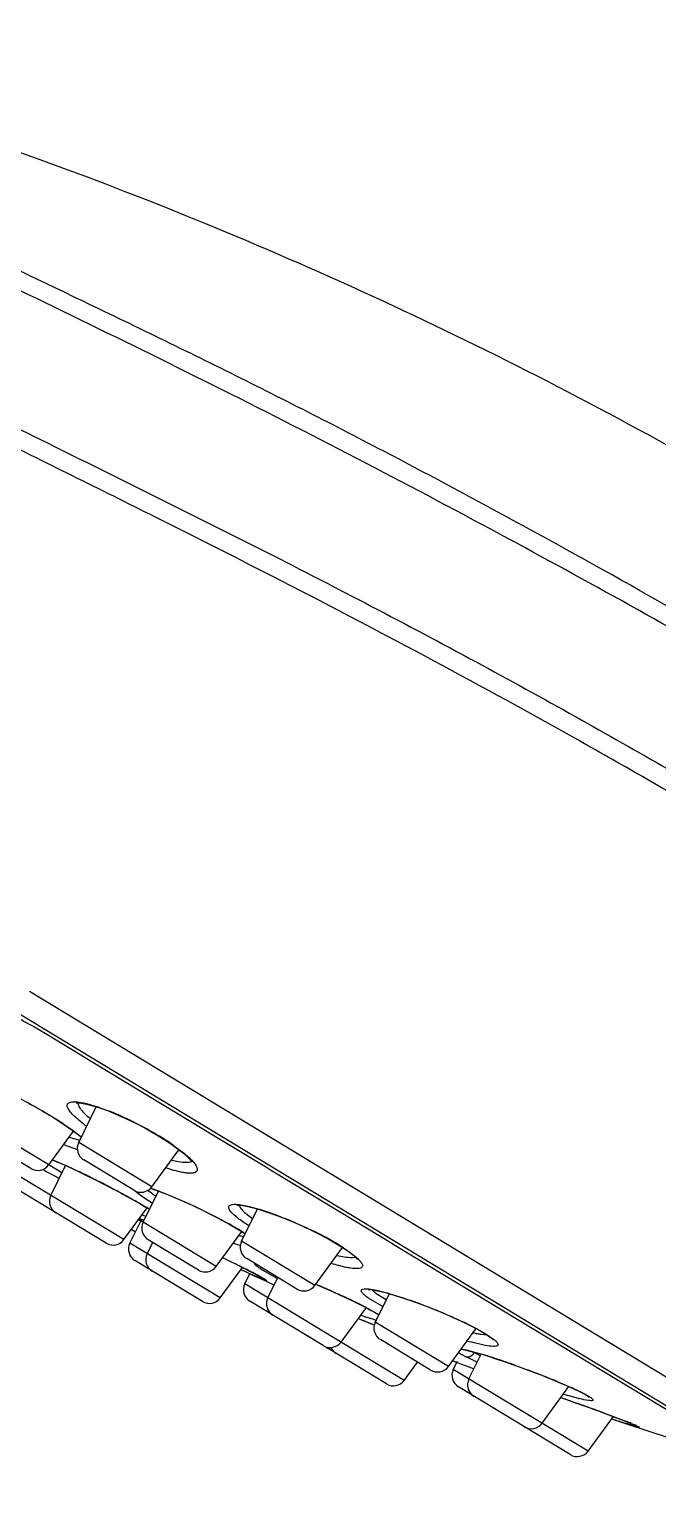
# Model space of a CAD drawing. Header units: millimetres. Extents: x -244938 to -244097, y -22577 to -21982.
# Drawn here: x -244346.3 to -244322.9, y -22095.9 to -22041.2 of the extents above; entities that cross this region are included whole.
import ezdxf

# ---------------------------------------------------------------- set-up
doc = ezdxf.new("R2010")
doc.units = ezdxf.units.MM

msp = doc.modelspace()

# ---------------------------------------------------------------- linework, layer by layer
at = {"linetype": 'Continuous'}
for p, q in [((-244317.764, -22095.377), (-244380.075, -22057.587)), ((-244316.74, -22094.931), (-244346.282, -22077.014)), ((-244345.575, -22078.65), (-244346.035, -22078.369)), ((-244343.924, -22079.651), (-244345.575, -22078.65)), ((-244343.288, -22080.036), (-244343.924, -22079.651)), ((-244339.806, -22082.147), (-244343.288, -22080.036)), ((-244346.252, -22081.193), (-244346.251, -22081.199)), ((-244344.452, -22082.627), (-244343.797, -22081.297)), ((-244344.16, -22081.18), (-244343.755, -22081.298)), ((-244343.685, -22081.322), (-244343.316, -22081.459)), ((-244343.383, -22081.442), (-244342.869, -22081.658)), ((-244342.869, -22081.658), (-244342.306, -22081.927)), ((-244345.567, -22083.466), (-244348.286, -22081.817)), ((-244345.567, -22083.466), (-244344.642, -22082.204)), ((-244345.04, -22081.918), (-244344.653, -22082.186)), ((-244344.653, -22082.186), (-244344.343, -22082.425)), ((-244342.306, -22081.927), (-244341.997, -22082.089)), ((-244341.989, -22082.085), (-244341.997, -22082.089)), ((-244339.425, -22082.378), (-244339.806, -22082.147)), ((-244346.23, -22083.597), (-244348.097, -22082.465)), ((-244344.486, -22082.902), (-244345.001, -22082.712)), ((-244344.804, -22082.434), (-244344.415, -22082.547)), ((-244341.733, -22084.276), (-244344.452, -22082.627)), ((-244340.923, -22082.735), (-244340.513, -22083.044)), ((-244338.873, -22082.713), (-244339.425, -22082.378)), ((-244337.469, -22083.565), (-244338.873, -22082.713)), ((-244345.43, -22083.279), (-244345.322, -22083.321)), ((-244345.389, -22083.291), (-244344.931, -22083.487)), ((-244345.322, -22083.321), (-244345.142, -22083.396)), ((-244342.396, -22084.408), (-244344.263, -22083.276)), ((-244341.733, -22084.276), (-244340.722, -22082.897)), ((-244340.989, -22083.283), (-244340.745, -22083.337)), ((-244342.767, -22086.245), (-244347.165, -22083.578)), ((-244345.08, -22083.756), (-244345.52, -22083.481)), ((-244345.486, -22084.596), (-244344.939, -22083.485)), ((-244344.437, -22083.718), (-244344.155, -22083.854)), ((-244344.155, -22083.854), (-244343.855, -22084.003)), ((-244337.318, -22083.656), (-244337.469, -22083.565)), ((-244335.164, -22084.962), (-244337.318, -22083.656)), ((-244343.43, -22086.376), (-244346.975, -22084.226)), ((-244343.907, -22083.975), (-244343.86, -22083.999)), ((-244343.225, -22084.326), (-244343.177, -22084.351)), ((-244343.177, -22084.351), (-244343.153, -22084.364)), ((-244343.153, -22084.364), (-244343.105, -22084.389)), ((-244342.229, -22084.543), (-244342.385, -22084.412)), ((-244341.866, -22084.417), (-244341.744, -22084.508)), ((-244341.769, -22084.332), (-244341.485, -22084.431)), ((-244342.833, -22084.537), (-244342.636, -22084.645)), ((-244342.826, -22084.539), (-244342.833, -22084.537)), ((-244342.636, -22084.645), (-244342.4, -22084.777)), ((-244342.288, -22084.839), (-244342.267, -22084.851)), ((-244342.035, -22084.684), (-244342.229, -22084.543)), ((-244342.058, -22085.594), (-244341.488, -22084.436)), ((-244341.723, -22084.886), (-244342.035, -22084.684)), ((-244341.456, -22084.442), (-244340.934, -22084.649)), ((-244338.488, -22084.938), (-244338.099, -22085.013)), ((-244332.812, -22086.388), (-244335.164, -22084.962)), ((-244342.767, -22086.245), (-244341.904, -22085.066)), ((-244342.548, -22086.378), (-244342.118, -22085.506)), ((-244342.053, -22085.579), (-244342.216, -22085.49)), ((-244342.06, -22085.516), (-244342.027, -22085.53)), ((-244339.129, -22085.518), (-244338.833, -22085.682)), ((-244339.115, -22085.522), (-244339.129, -22085.518)), ((-244338.394, -22086.301), (-244337.804, -22085.103)), ((-244338.19, -22085.309), (-244337.992, -22085.454)), ((-244338.099, -22085.013), (-244337.753, -22085.108)), ((-244337.404, -22085.228), (-244337.047, -22085.356)), ((-244342.49, -22085.866), (-244342.34, -22085.956)), ((-244339.339, -22087.243), (-244342.058, -22085.594)), ((-244339.339, -22087.243), (-244338.389, -22085.946)), ((-244338.327, -22085.984), (-244338.26, -22086.028)), ((-244336.252, -22085.685), (-244335.838, -22085.877)), ((-244335.838, -22085.877), (-244335.432, -22086.08)), ((-244339.188, -22088.416), (-244342.548, -22086.378)), ((-244341.704, -22086.355), (-244341.907, -22086.767)), ((-244341.869, -22086.242), (-244340.002, -22087.374)), ((-244335.675, -22087.95), (-244338.394, -22086.301)), ((-244335.675, -22087.95), (-244334.641, -22086.538)), ((-244335.432, -22086.08), (-244335.298, -22086.152)), ((-244335.298, -22086.152), (-244335.116, -22086.251)), ((-244335.276, -22086.156), (-244335.298, -22086.152)), ((-244334.611, -22086.545), (-244334.355, -22086.718)), ((-244332.675, -22086.471), (-244332.812, -22086.388)), ((-244332.571, -22086.535), (-244332.675, -22086.471)), ((-244330.318, -22087.901), (-244332.571, -22086.535)), ((-244339.85, -22088.548), (-244342.358, -22087.026)), ((-244339.018, -22086.954), (-244339.096, -22086.916)), ((-244336.338, -22088.082), (-244338.205, -22086.95)), ((-244334.84, -22086.829), (-244334.646, -22086.869)), ((-244334.355, -22086.718), (-244334.066, -22086.954)), ((-244339.188, -22088.416), (-244338.358, -22087.283)), ((-244338.276, -22087.888), (-244338.084, -22087.499)), ((-244338.021, -22087.454), (-244338.032, -22087.449)), ((-244337.569, -22087.732), (-244337.814, -22087.628)), ((-244337.76, -22087.59), (-244337.693, -22087.626)), ((-244337.629, -22087.66), (-244337.548, -22087.705)), ((-244337.565, -22087.697), (-244337.535, -22087.715)), ((-244337.129, -22087.65), (-244337.505, -22087.443)), ((-244337.417, -22088.409), (-244337.044, -22087.654)), ((-244332.349, -22091.482), (-244338.276, -22087.888)), ((-244337.535, -22087.715), (-244337.528, -22087.72)), ((-244335.64, -22087.902), (-244335.537, -22087.946)), ((-244320.378, -22093.929), (-244330.318, -22087.901)), ((-244335.36, -22090.189), (-244338.086, -22088.536)), ((-244334.698, -22090.058), (-244333.754, -22088.771)), ((-244333.143, -22088.736), (-244333.491, -22088.539)), ((-244333.423, -22089.316), (-244332.901, -22088.257)), ((-244333.272, -22088.325), (-244333.02, -22088.476)), ((-244332.841, -22088.268), (-244332.391, -22088.41)), ((-244334.058, -22089.18), (-244334, -22089.204)), ((-244334.056, -22089.182), (-244333.775, -22089.296)), ((-244334, -22089.204), (-244333.888, -22089.25)), ((-244333.445, -22089.233), (-244333.799, -22089.113)), ((-244333.775, -22089.296), (-244333.454, -22089.428)), ((-244333.703, -22088.809), (-244333.599, -22088.864)), ((-244333.68, -22088.818), (-244333.703, -22088.809)), ((-244333.7, -22088.808), (-244333.68, -22088.818)), ((-244333.68, -22088.818), (-244333.282, -22089.037)), ((-244333.599, -22088.864), (-244333.455, -22088.942)), ((-244330.704, -22090.965), (-244333.423, -22089.316)), ((-244330.477, -22089.163), (-244330.139, -22089.321)), ((-244330.139, -22089.321), (-244329.825, -22089.477)), ((-244330.704, -22090.965), (-244329.68, -22089.567)), ((-244329.825, -22089.477), (-244329.75, -22089.516)), ((-244329.719, -22089.527), (-244329.75, -22089.516)), ((-244329.618, -22089.581), (-244329.304, -22089.76)), ((-244329.489, -22089.767), (-244329.286, -22089.791)), ((-244329.304, -22089.76), (-244329.017, -22089.956)), ((-244333.011, -22091.614), (-244335.18, -22090.299)), ((-244331.367, -22091.097), (-244333.234, -22089.965)), ((-244330.243, -22090.309), (-244330.045, -22090.351)), ((-244330.045, -22090.351), (-244329.419, -22090.524)), ((-244329.335, -22090.183), (-244329.897, -22090.046)), ((-244332.349, -22091.482), (-244331.851, -22090.803)), ((-244330.523, -22091.075), (-244330.373, -22090.771)), ((-244330.062, -22090.601), (-244330.333, -22090.454)), ((-244329.784, -22090.734), (-244330.062, -22090.601)), ((-244329.941, -22091.428), (-244329.487, -22090.506)), ((-244329.747, -22090.447), (-244329.523, -22090.551)), ((-244329.523, -22090.551), (-244329.506, -22090.559)), ((-244325.512, -22094.114), (-244330.523, -22091.075)), ((-244326.842, -22091.45), (-244326.557, -22091.568)), ((-244326.666, -22091.521), (-244326.139, -22091.748)), ((-244326.174, -22094.246), (-244330.334, -22091.723)), ((-244327.222, -22093.077), (-244326.223, -22091.713)), ((-244326.557, -22091.568), (-244326.29, -22091.683)), ((-244325.864, -22092.155), (-244326.261, -22092.046)), ((-244325.831, -22091.895), (-244325.802, -22091.91)), ((-244325.767, -22091.923), (-244325.802, -22091.91)), ((-244325.767, -22091.923), (-244325.595, -22092.013)), ((-244326.523, -22092.123), (-244326.176, -22092.246)), ((-244326.176, -22092.246), (-244325.73, -22092.405)), ((-244326.174, -22092.246), (-244325.949, -22092.326)), ((-244325.482, -22092.09), (-244325.469, -22092.1)), ((-244325.512, -22094.114), (-244324.57, -22092.829)), ((-244324.934, -22092.694), (-244324.077, -22093.016)), ((-244324.561, -22092.935), (-244324.625, -22092.914)), ((-244324.456, -22092.872), (-244324.277, -22092.94)), ((-244324.277, -22092.94), (-244324.115, -22093.002)), ((-244323.805, -22093.177), (-244324.126, -22093.078)), ((-244323.905, -22093.084), (-244323.764, -22093.142)), ((-244323.851, -22093.107), (-244323.765, -22093.143)), ((-244323.742, -22093.152), (-244323.765, -22093.143)), ((-244323.674, -22093.184), (-244323.668, -22093.187))]:
    msp.add_line(p, q, dxfattribs=at)
for points in [[(-244346.956, -22080.836), (-244346.64, -22080.993), (-244346.311, -22081.166), (-244346.251, -22081.199)], [(-244346.251, -22081.199), (-244346.162, -22081.247), (-244345.783, -22081.463), (-244345.425, -22081.678), (-244345.1, -22081.885)], [(-244344.542, -22081.158), (-244344.537, -22081.157), (-244344.413, -22081.156), (-244344.166, -22081.196), (-244343.82, -22081.289), (-244343.383, -22081.442)], [(-244345.1, -22081.885), (-244344.813, -22082.08), (-244344.57, -22082.256)], [(-244341.997, -22082.089), (-244341.87, -22082.159), (-244341.467, -22082.392)], [(-244344.57, -22082.256), (-244344.376, -22082.41), (-244344.354, -22082.429)], [(-244341.467, -22082.392), (-244341.106, -22082.622), (-244340.799, -22082.837), (-244340.552, -22083.03), (-244340.372, -22083.194), (-244340.258, -22083.319), (-244340.235, -22083.351)], [(-244345.142, -22083.396), (-244344.933, -22083.488), (-244344.697, -22083.595), (-244344.437, -22083.718)], [(-244343.855, -22084.003), (-244343.541, -22084.163), (-244343.216, -22084.332)], [(-244343.216, -22084.332), (-244342.889, -22084.507), (-244342.833, -22084.537)], [(-244341.792, -22084.331), (-244341.587, -22084.4), (-244341.352, -22084.486), (-244341.091, -22084.589), (-244340.806, -22084.707)], [(-244342.4, -22084.777), (-244342.178, -22084.904), (-244341.974, -22085.024), (-244341.823, -22085.115)], [(-244340.806, -22084.707), (-244340.5, -22084.841), (-244340.179, -22084.988), (-244339.848, -22085.147), (-244339.515, -22085.315), (-244339.188, -22085.486), (-244339.129, -22085.518)], [(-244338.569, -22084.962), (-244338.574, -22084.963), (-244338.536, -22084.96), (-244338.416, -22084.967), (-244338.235, -22084.995), (-244338.003, -22085.048), (-244337.725, -22085.125), (-244337.404, -22085.228)], [(-244342.192, -22085.46), (-244342.173, -22085.468), (-244342.121, -22085.489), (-244342.06, -22085.516)], [(-244337.047, -22085.356), (-244336.66, -22085.509), (-244336.252, -22085.685)], [(-244338.833, -22085.682), (-244338.565, -22085.838), (-244338.327, -22085.984)], [(-244335.116, -22086.251), (-244334.737, -22086.474), (-244334.447, -22086.667), (-244334.239, -22086.826), (-244334.111, -22086.945), (-244334.084, -22086.978)], [(-244339.099, -22086.914), (-244338.858, -22087.033), (-244338.67, -22087.126), (-244338.487, -22087.217), (-244338.313, -22087.305), (-244338.149, -22087.388)], [(-244338.149, -22087.388), (-244337.925, -22087.503), (-244337.837, -22087.55), (-244337.76, -22087.59)], [(-244337.693, -22087.626), (-244337.638, -22087.656), (-244337.593, -22087.681), (-244337.565, -22087.697)], [(-244335.537, -22087.946), (-244335.269, -22088.063), (-244334.996, -22088.184), (-244334.724, -22088.309), (-244334.455, -22088.435), (-244334.193, -22088.561)], [(-244333.694, -22088.101), (-244333.691, -22088.101), (-244333.641, -22088.1), (-244333.542, -22088.109), (-244333.4, -22088.133), (-244333.22, -22088.172), (-244333.005, -22088.227)], [(-244333.005, -22088.227), (-244332.759, -22088.297), (-244332.486, -22088.383), (-244332.187, -22088.482)], [(-244334.193, -22088.561), (-244333.945, -22088.684), (-244333.703, -22088.809)], [(-244332.187, -22088.482), (-244331.867, -22088.596), (-244331.53, -22088.722), (-244331.181, -22088.861), (-244330.827, -22089.009), (-244330.477, -22089.163)], [(-244333.455, -22088.942), (-244333.331, -22089.013), (-244333.287, -22089.039)], [(-244329.75, -22089.516), (-244329.498, -22089.654), (-244329.309, -22089.767)], [(-244329.309, -22089.767), (-244329.166, -22089.861), (-244329.072, -22089.934), (-244329.043, -22089.96)], [(-244330.23, -22090.318), (-244330.157, -22090.331), (-244330.043, -22090.355), (-244329.904, -22090.389), (-244329.74, -22090.433)], [(-244329.74, -22090.433), (-244329.552, -22090.486), (-244329.342, -22090.55)], [(-244329.342, -22090.55), (-244329.112, -22090.622), (-244328.863, -22090.704)], [(-244328.863, -22090.704), (-244328.599, -22090.793), (-244328.322, -22090.889), (-244328.034, -22090.992), (-244327.738, -22091.101), (-244327.438, -22091.215), (-244327.137, -22091.331), (-244326.842, -22091.45)], [(-244326.29, -22091.683), (-244326.045, -22091.793), (-244325.831, -22091.895)], [(-244325.802, -22091.91), (-244325.712, -22091.956), (-244325.607, -22092.012)], [(-244325.607, -22092.012), (-244325.529, -22092.058), (-244325.482, -22092.09)], [(-244325.73, -22092.405), (-244325.506, -22092.485), (-244325.284, -22092.566), (-244325.065, -22092.646), (-244324.852, -22092.724), (-244324.648, -22092.8), (-244324.456, -22092.872)], [(-244324.115, -22093.002), (-244323.972, -22093.058), (-244323.851, -22093.107)], [(-244323.765, -22093.143), (-244323.726, -22093.16), (-244323.694, -22093.174), (-244323.674, -22093.184)]]:
    msp.add_lwpolyline(points, dxfattribs=at)
for centre, radius, start, end in [((-244575.277, -22526.282), 522.137, 62.83514, 63.41614), ((-244341.514, -22078.489), 3.651, 229.7123, 230.0892), ((-244341.335, -22078.275), 3.93, 230.0945, 230.8591), ((-244345.904, -22087.751), 6.801, 70.9588, 71.5799), ((-244347.181, -22091.155), 10.437, 67.1352, 68.2666), ((-244347.994, -22093.067), 12.515, 64.0571, 67.1084), ((-244352.158, -22092.669), 12.893, 56.4907, 56.9008), ((-244348.494, -22094.109), 13.671, 63.4496, 64.0839), ((-244348.526, -22094.159), 13.729, 61.5709, 63.4224), ((-244348.218, -22093.58), 13.073, 58.6928, 61.5498), ((-244344.004, -22082.848), 0.5, 153.7645, 238.7653), ((-244346.921, -22091.441), 10.573, 56.6819, 58.6733), ((-244345.934, -22089.937), 8.773, 55.1707, 56.6736), ((-244347.864, -22089.468), 6.655, 68.1686, 68.5928), ((-244339.553, -22078.778), 4.312, 254.0367, 254.3051), ((-244339.633, -22079.063), 4.016, 254.298, 255.1768), ((-244345.971, -22083.17), 0.5, 238.7635, 323.7643), ((-244280.599, -21963.822), 136.397, 241.44988, 241.74196), ((-244342.213, -22078.504), 5.975, 235.9363, 236.3974), ((-244339.943, -22075.41), 9.501, 238.0456, 238.2595), ((-244353.561, -22102.682), 21.046, 65.2101, 65.7917), ((-244354.688, -22105.132), 23.742, 65.1007, 65.2197), ((-244355.722, -22107.355), 26.194, 64.6048, 65.095), ((-244357.372, -22110.83), 30.041, 64.0502, 64.6054), ((-244358.324, -22112.793), 32.222, 63.8957, 64.0555), ((-244358.718, -22113.598), 33.119, 63.6837, 63.8956), ((-244359.116, -22114.402), 34.016, 63.4411, 63.6836), ((-244359.618, -22115.404), 35.137, 62.1899, 63.3539), ((-244359.681, -22115.531), 35.278, 61.4603, 61.9742), ((-244342.137, -22083.981), 0.5, 238.7635, 323.7643), ((-244340.384, -22082.525), 2.404, 231.2148, 231.9335), ((-244345.038, -22084.817), 0.5, 153.7645, 238.7653), ((-244360.543, -22117.018), 36.997, 61.0703, 61.3879), ((-244358.898, -22114.04), 33.594, 60.8483, 61.069), ((-244356.536, -22109.815), 28.754, 60.2953, 60.8577), ((-244353.982, -22105.335), 23.597, 59.8663, 60.2344), ((-244351.949, -22101.839), 19.553, 58.9096, 59.8757), ((-244338.77, -22080.316), 5.14, 234.6414, 236.719), ((-244345.276, -22094.715), 10.96, 69.6051, 69.7689), ((-244280.599, -21963.822), 136.397, 243.14582, 243.21955), ((-244344.779, -22091.71), 6.765, 66.8619, 67.6656), ((-244346.67, -22096.15), 11.59, 66.4569, 66.8886), ((-244334.781, -22069.073), 17.813, 245.7977, 245.9691), ((-244335.322, -22070.286), 16.485, 245.9674, 246.2628), ((-244349.791, -22098.238), 15.355, 58.7215, 58.8654), ((-244340.338, -22093.68), 8.953, 72.2317, 73.2237), ((-244340.836, -22095.227), 10.578, 70.5194, 72.2156), ((-244341.394, -22096.812), 12.259, 69.1638, 70.534), ((-244341.61, -22085.815), 0.5, 153.7645, 238.7653), ((-244347.875, -22101.672), 18.373, 60.3247, 61.5235), ((-244345.873, -22098.154), 14.326, 59.3945, 60.3167), ((-244344.245, -22095.408), 11.133, 58.0141, 59.4092), ((-244343.05, -22093.488), 8.871, 57.2246, 57.9921), ((-244342.506, -22099.72), 15.371, 63.5357, 64.0825), ((-244341.899, -22098.498), 14.007, 61.7801, 63.5303), ((-244343.171, -22085.949), 0.5, 238.7635, 323.7643), ((-244342.099, -22086.599), 0.5, 153.7645, 238.7653), ((-244335.311, -22077.396), 9.591, 249.3702, 251.0069), ((-244336.757, -22080.615), 5.736, 252.5033, 254.0208), ((-244337.946, -22086.522), 0.5, 153.7645, 238.7653), ((-244337.021, -22081.527), 4.787, 254.0561, 254.3819), ((-244341.198, -22097.155), 12.492, 60.4827, 61.7017), ((-244339.97, -22094.996), 10.008, 58.6702, 60.5122), ((-244338.827, -22093.114), 7.806, 57.3043, 58.6462), ((-244341.458, -22086.988), 0.5, 153.7645, 238.764), ((-244381.835, -22173.929), 96.943, 63.58939, 63.78921), ((-244369.046, -22148.211), 68.221, 63.26586, 63.60163), ((-244339.743, -22086.947), 0.5, 238.7635, 323.7643), ((-244280.599, -21963.822), 136.397, 244.92402, 245.49191), ((-244320.304, -22048.274), 43.075, 245.1572, 245.6859), ((-244359.643, -22129.561), 47.335, 62.9263, 63.2762), ((-244354.729, -22119.941), 36.532, 62.784, 62.922), ((-244328.744, -22066.986), 22.547, 245.6533, 246.2799), ((-244354.53, -22119.484), 36.035, 62.5969, 62.7315), ((-244348.837, -22108.514), 23.676, 62.051, 62.6118), ((-244343.451, -22098.336), 12.16, 61.707, 61.9933), ((-244341.708, -22095.101), 8.485, 61.2728, 61.7138), ((-244329.694, -22073.482), 16, 242.3116, 242.5682), ((-244337.827, -22088.109), 0.5, 153.7645, 238.7653), ((-244336.079, -22087.654), 0.5, 238.7635, 323.7643), ((-244349.315, -22119.953), 34.847, 66.6997, 66.9212), ((-244349.304, -22119.927), 34.819, 65.9973, 66.7001), ((-244349.064, -22119.388), 34.23, 65.6368, 65.9979), ((-244347.88, -22116.79), 31.374, 64.7344, 65.6479), ((-244339.591, -22088.12), 0.5, 238.7636, 323.7643), ((-244336.968, -22088.63), 0.5, 153.7645, 238.7656), ((-244346.535, -22113.926), 28.21, 64.5695, 64.7228), ((-244345.39, -22111.526), 25.551, 63.9798, 64.5774), ((-244343.75, -22108.168), 21.814, 63.256, 63.9805), ((-244342.051, -22104.801), 18.043, 62.427, 63.2631), ((-244327.911, -22072.747), 17.392, 249.6609, 249.8954), ((-244328.474, -22074.288), 15.752, 249.8933, 250.2431), ((-244376.543, -22193.864), 112.976, 67.58716, 67.81734), ((-244332.975, -22089.537), 0.5, 153.7645, 238.7653), ((-244331.458, -22083.013), 6.531, 252.2804, 252.8702), ((-244336.684, -22102.981), 15.151, 64.0148, 64.5688), ((-244335.519, -22100.595), 12.496, 62.4889, 64.0216), ((-244328.566, -22084.364), 5.481, 257.1591, 258.7803), ((-244334.667, -22098.944), 10.639, 62.2782, 62.4539), ((-244334.449, -22098.501), 10.144, 61.5611, 62.2039), ((-244328.879, -22085.956), 3.859, 258.7546, 260.9171), ((-244329.19, -22088.343), 1.451, 266.2088, 266.8177), ((-244335.101, -22089.762), 0.5, 238.7632, 323.7643), ((-244334.921, -22089.871), 0.5, 226.4205, 238.7653), ((-244334.619, -22090.054), 0.5, 203.8822, 238.764), ((-244326.952, -22079.765), 10.694, 253.4689, 254.0167), ((-244327.637, -22086.116), 4.817, 242.9935, 244.026), ((-244331.108, -22090.669), 0.5, 238.7635, 323.7643), ((-244280.599, -21963.822), 136.397, 248.52479, 248.87592), ((-244323.879, -22077.898), 14.129, 245.2945, 245.8135), ((-244323.198, -22076.391), 15.783, 245.8014, 245.9282), ((-244334.755, -22108.016), 18.288, 72.8223, 73.0368), ((-244335.889, -22111.665), 22.109, 71.752, 72.8076), ((-244337.5, -22116.616), 27.315, 71.642, 71.7933), ((-244337.914, -22117.863), 28.629, 71.4793, 71.6419), ((-244339.196, -22121.665), 32.642, 70.5753, 71.466), ((-244340.182, -22124.486), 35.63, 70.4112, 70.5889), ((-244332.752, -22091.187), 0.5, 238.7648, 323.7643), ((-244330.074, -22091.296), 0.5, 153.7645, 238.7653), ((-244329.493, -22091.649), 0.5, 153.7645, 238.766), ((-244336.672, -22115.586), 26.063, 67.4228, 67.8443), ((-244321.725, -22076.579), 16.118, 253.0681, 253.6558), ((-244331.743, -22104.194), 13.65, 65.1944, 65.764), ((-244329.972, -22100.382), 9.446, 63.785, 65.2385), ((-244329.07, -22098.541), 7.396, 63.4761, 63.7577), ((-244370.699, -22217.696), 133.117, 70.4591, 70.61974), ((-244369.625, -22214.718), 129.951, 70.1945, 70.36092), ((-244324.185, -22085.462), 6.901, 255.9165, 256.1806), ((-244361.564, -22192.362), 106.187, 69.82066, 70.19942), ((-244327.626, -22092.781), 0.5, 238.7628, 323.7643), ((-244280.599, -21963.822), 136.397, 251.17583, 253.04568), ((-244312.862, -22057.967), 36.873, 251.5014, 252.2124), ((-244332.58, -22114.858), 23.438, 68.5087, 68.73), ((-244330.001, -22108.29), 16.382, 68.1527, 68.485), ((-244325.804, -22097.986), 5.256, 66.8983, 67.1544), ((-244325.915, -22093.819), 0.5, 238.7648, 323.7643)]:
    msp.add_arc(centre, radius, start, end, dxfattribs=at)
for points, knots in [([(-244362.783, -22041.2), (-244354.376, -22042.956), (-244337.485, -22048.595), (-244317.963, -22058.823), (-244303.15, -22069.095), (-244292.596, -22077.763), (-244282.564, -22087.622), (-244273.063, -22098.019), (-244264.095, -22108.81), (-244255.7, -22120.058), (-244247.843, -22131.704), (-244240.412, -22143.634), (-244233.386, -22155.764), (-244224.63, -22172.169), (-244218.704, -22184.777), (-244215.047, -22193.296)], [0, 0, 0, 0, 0.11714, 0.241192, 0.299337, 0.362795, 0.427204, 0.491023, 0.554843, 0.618496, 0.682384, 0.746401, 0.810171, 0.873542, 1, 1, 1, 1]), ([(-244321.216, -22063.452), (-244323.022, -22062.399), (-244326.778, -22060.281), (-244332.573, -22057.156), (-244338.565, -22054.084), (-244346.249, -22050.366), (-244353.369, -22046.964), (-244359.612, -22043.97), (-244362.226, -22042.718), (-244363.379, -22042.183)], [0, 0, 0, 0, 0.132723, 0.273805, 0.418102, 0.560308, 0.815949, 0.919226, 1, 1, 1, 1]), ([(-244341.617, -22059.344), (-244343.659, -22058.321), (-244347.657, -22056.343), (-244353.444, -22053.452), (-244358.771, -22050.783), (-244365.542, -22047.409), (-244370.516, -22044.93), (-244373.898, -22043.233)], [0, 0, 0, 0, 0.189923, 0.370949, 0.537907, 0.685374, 1, 1, 1, 1]), ([(-244369.817, -22044.535), (-244366.467, -22046.205), (-244360.841, -22048.994), (-244352.712, -22053.068), (-244345.274, -22056.763), (-244337.475, -22060.62), (-244331.009, -22063.995), (-244326.035, -22066.733), (-244322.552, -22068.71), (-244319.801, -22070.326), (-244317.739, -22071.578), (-244316.755, -22072.181), (-244316.269, -22072.464)], [0, 0, 0, 0, 0.185853, 0.311842, 0.451489, 0.598282, 0.743871, 0.813626, 0.880215, 0.942696, 0.972072, 1, 1, 1, 1]), ([(-244318.913, -22065.475), (-244322.081, -22063.675), (-244328.762, -22059.938), (-244339.004, -22054.604), (-244349.111, -22049.722), (-244355.597, -22046.562), (-244358.592, -22045.124)], [0, 0, 0, 0, 0.245084, 0.514762, 0.776537, 1, 1, 1, 1]), ([(-244316.509, -22073.153), (-244317.227, -22072.738), (-244318.684, -22071.835), (-244320.955, -22070.479), (-244323.367, -22069.078), (-244326.799, -22067.128), (-244331.307, -22064.649), (-244335.001, -22062.712), (-244336.894, -22061.739)], [0, 0, 0, 0, 0.106513, 0.219975, 0.339631, 0.46454, 0.726679, 1, 1, 1, 1]), ([(-244346.035, -22078.369), (-244346.162, -22078.298), (-244346.425, -22078.171), (-244346.792, -22077.939), (-244347.144, -22077.695), (-244347.614, -22077.367), (-244348.216, -22076.976), (-244348.723, -22076.698), (-244348.984, -22076.581)], [0, 0, 0, 0, 0.126786, 0.25316, 0.376424, 0.499115, 0.751418, 1, 1, 1, 1]), ([(-244347.194, -22080.718), (-244347.118, -22080.753), (-244346.8, -22080.904), (-244346.487, -22081.065), (-244346.252, -22081.193)], [0, 0, 0, 0, 0.237985, 1, 1, 1, 1]), ([(-244344.654, -22081.608), (-244344.7, -22081.561), (-244344.777, -22081.475), (-244344.856, -22081.351), (-244344.891, -22081.239), (-244344.839, -22081.147), (-244344.727, -22081.114), (-244344.498, -22081.105), (-244344.302, -22081.145), (-244344.16, -22081.18)], [0, 0, 0, 0, 0.161723, 0.282436, 0.366018, 0.432494, 0.517618, 0.639138, 1, 1, 1, 1]), ([(-244346.252, -22081.193), (-244346.153, -22081.247), (-244345.769, -22081.462), (-244345.391, -22081.689), (-244345.117, -22081.867)], [0, 0, 0, 0, 0.256512, 1, 1, 1, 1]), ([(-244344.168, -22082.023), (-244344.217, -22081.986), (-244344.386, -22081.857), (-244344.548, -22081.718), (-244344.654, -22081.608)], [0, 0, 0, 0, 0.285381, 1, 1, 1, 1]), ([(-244344.483, -22081.155), (-244344.482, -22081.17), (-244344.47, -22081.247), (-244344.428, -22081.314), (-244344.392, -22081.364)], [0, 0, 0, 0, 0.197817, 1, 1, 1, 1]), ([(-244344.392, -22081.364), (-244344.371, -22081.393), (-244344.262, -22081.529), (-244344.133, -22081.646), (-244344.027, -22081.734)], [0, 0, 0, 0, 0.205134, 1, 1, 1, 1]), ([(-244340.513, -22083.044), (-244340.391, -22083.146), (-244340.229, -22083.289), (-244340.082, -22083.493), (-244340.032, -22083.606), (-244340.049, -22083.711), (-244340.145, -22083.766), (-244340.279, -22083.78), (-244340.382, -22083.773), (-244340.442, -22083.766)], [0, 0, 0, 0, 0.384744, 0.515981, 0.609, 0.676608, 0.749923, 0.855252, 1, 1, 1, 1]), ([(-244340.442, -22083.766), (-244340.496, -22083.759), (-244340.756, -22083.716), (-244341.01, -22083.639), (-244341.209, -22083.571)], [0, 0, 0, 0, 0.204642, 1, 1, 1, 1]), ([(-244340.745, -22083.337), (-244340.645, -22083.355), (-244340.479, -22083.375), (-244340.304, -22083.361), (-244340.244, -22083.332)], [0, 0, 0, 0, 0.600513, 1, 1, 1, 1]), ([(-244340.934, -22084.649), (-244340.784, -22084.712), (-244340.168, -22084.981), (-244339.564, -22085.279), (-244339.115, -22085.522)], [0, 0, 0, 0, 0.241121, 1, 1, 1, 1]), ([(-244338.677, -22085.321), (-244338.738, -22085.265), (-244338.83, -22085.186), (-244338.9, -22084.983), (-244338.695, -22084.907), (-244338.574, -22084.928), (-244338.488, -22084.938)], [0, 0, 0, 0, 0.320625, 0.493098, 0.668007, 1, 1, 1, 1]), ([(-244338.488, -22084.962), (-244338.474, -22085.019), (-244338.378, -22085.149), (-244338.264, -22085.249), (-244338.19, -22085.309)], [0, 0, 0, 0, 0.384066, 1, 1, 1, 1]), ([(-244338.123, -22085.728), (-244338.181, -22085.692), (-244338.372, -22085.567), (-244338.559, -22085.431), (-244338.677, -22085.321)], [0, 0, 0, 0, 0.294948, 1, 1, 1, 1]), ([(-244337.033, -22085.355), (-244336.931, -22085.394), (-244336.51, -22085.56), (-244336.096, -22085.746), (-244335.788, -22085.895)], [0, 0, 0, 0, 0.24291, 1, 1, 1, 1]), ([(-244337.505, -22087.443), (-244337.566, -22087.408), (-244337.671, -22087.346), (-244337.802, -22087.254), (-244337.874, -22087.199), (-244337.908, -22087.149), (-244337.902, -22087.136)], [0, 0, 0, 0, 0.416346, 0.722833, 0.914312, 1, 1, 1, 1]), ([(-244334.339, -22087.305), (-244334.391, -22087.298), (-244334.635, -22087.254), (-244334.874, -22087.187), (-244335.061, -22087.13)], [0, 0, 0, 0, 0.210049, 1, 1, 1, 1]), ([(-244334.646, -22086.869), (-244334.552, -22086.886), (-244334.391, -22086.908), (-244334.225, -22086.908), (-244334.16, -22086.893)], [0, 0, 0, 0, 0.588473, 1, 1, 1, 1]), ([(-244334.066, -22086.954), (-244334.033, -22086.985), (-244333.978, -22087.043), (-244333.919, -22087.128), (-244333.891, -22087.203), (-244333.923, -22087.3), (-244334.112, -22087.333), (-244334.247, -22087.319), (-244334.339, -22087.305)], [0, 0, 0, 0, 0.169613, 0.29711, 0.387588, 0.458272, 0.650225, 1, 1, 1, 1]), ([(-244337.548, -22087.705), (-244337.516, -22087.724), (-244337.391, -22087.801), (-244337.533, -22087.747), (-244337.569, -22087.732)], [0, 0, 0, 0, 0.485407, 1, 1, 1, 1]), ([(-244333.491, -22088.539), (-244333.609, -22088.468), (-244333.765, -22088.37), (-244333.906, -22088.233), (-244333.959, -22088.155), (-244333.918, -22088.085), (-244333.823, -22088.073), (-244333.694, -22088.074), (-244333.588, -22088.089), (-244333.528, -22088.1)], [0, 0, 0, 0, 0.388907, 0.505418, 0.575284, 0.624826, 0.702323, 0.826355, 1, 1, 1, 1]), ([(-244333.54, -22088.107), (-244333.527, -22088.124), (-244333.447, -22088.208), (-244333.351, -22088.274), (-244333.272, -22088.325)], [0, 0, 0, 0, 0.182708, 1, 1, 1, 1]), ([(-244333.528, -22088.1), (-244333.479, -22088.108), (-244333.248, -22088.154), (-244333.02, -22088.216), (-244332.841, -22088.268)], [0, 0, 0, 0, 0.209497, 1, 1, 1, 1]), ([(-244332.391, -22088.41), (-244332.208, -22088.47), (-244331.458, -22088.733), (-244330.722, -22089.039), (-244330.178, -22089.298)], [0, 0, 0, 0, 0.241891, 1, 1, 1, 1]), ([(-244329.017, -22089.956), (-244328.985, -22089.981), (-244328.933, -22090.026), (-244328.877, -22090.09), (-244328.85, -22090.152), (-244328.885, -22090.203), (-244328.955, -22090.217), (-244329.106, -22090.223), (-244329.237, -22090.201), (-244329.335, -22090.183)], [0, 0, 0, 0, 0.15856, 0.270141, 0.341278, 0.398755, 0.48343, 0.610754, 1, 1, 1, 1]), ([(-244330.062, -22090.601), (-244330.007, -22090.619), (-244329.87, -22090.601), (-244329.779, -22090.505), (-244329.747, -22090.447)], [0, 0, 0, 0, 0.46577, 1, 1, 1, 1]), ([(-244328.236, -22090.918), (-244328.118, -22090.961), (-244327.65, -22091.13), (-244327.187, -22091.308), (-244326.843, -22091.448)], [0, 0, 0, 0, 0.25295, 1, 1, 1, 1]), ([(-244325.595, -22092.013), (-244325.55, -22092.038), (-244325.474, -22092.082), (-244325.39, -22092.137), (-244325.348, -22092.176), (-244325.332, -22092.196), (-244325.328, -22092.217), (-244325.351, -22092.24), (-244325.413, -22092.239), (-244325.577, -22092.227), (-244325.723, -22092.19), (-244325.833, -22092.163)], [0, 0, 0, 0, 0.181345, 0.307645, 0.350022, 0.379304, 0.398544, 0.416821, 0.483281, 0.602936, 1, 1, 1, 1]), ([(-244323.742, -22093.152), (-244323.692, -22093.173), (-244323.483, -22093.273), (-244323.737, -22093.197), (-244323.805, -22093.177)], [0, 0, 0, 0, 0.432696, 1, 1, 1, 1])]:
    msp.add_open_spline(points, degree=3, knots=knots, dxfattribs=at)

doc.saveas('drawing.dxf')
